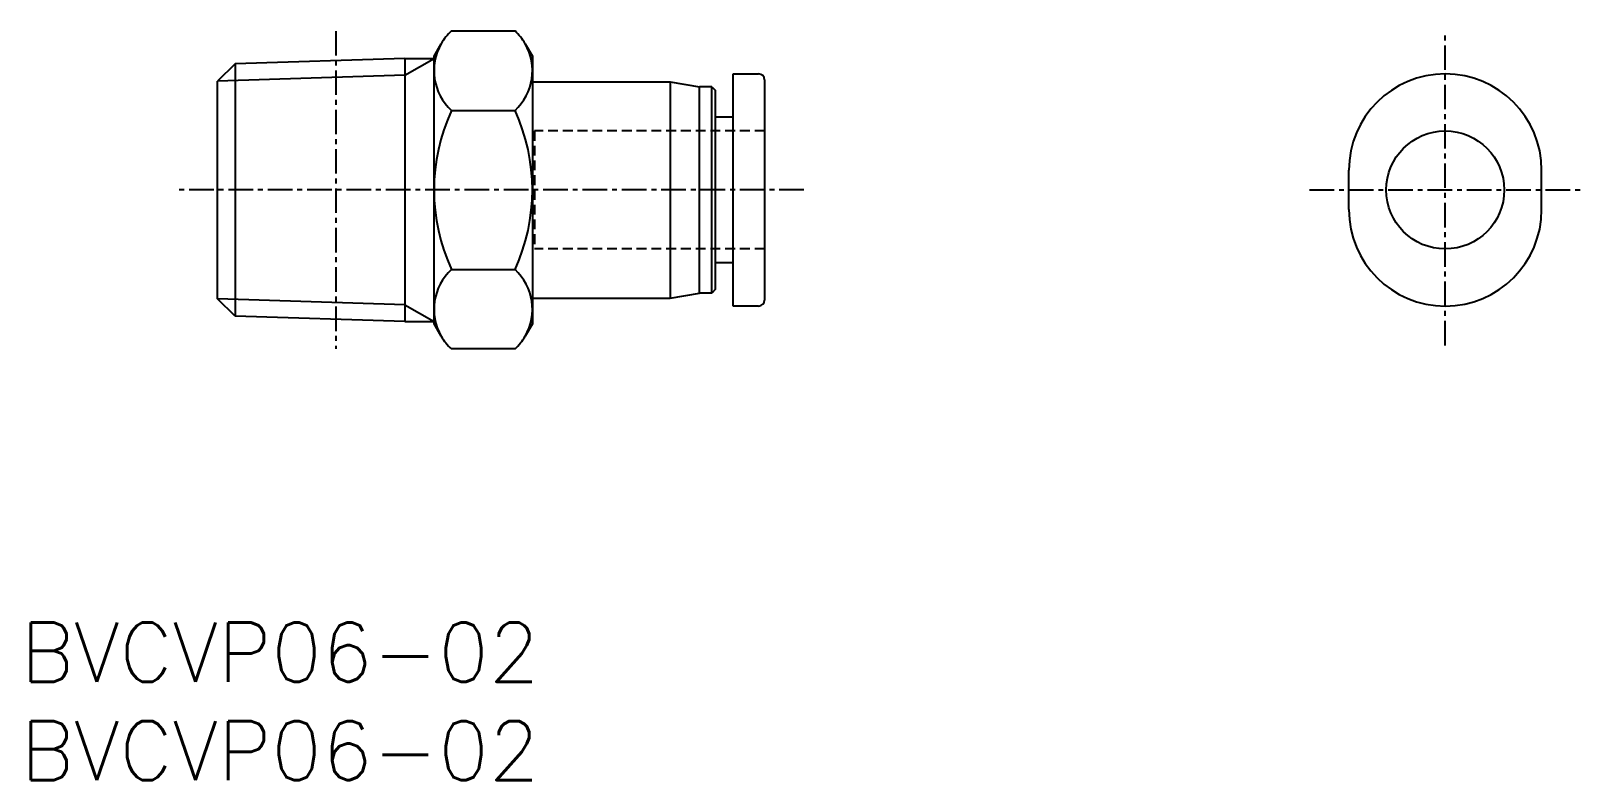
# Model space of a CAD drawing. Extents: x 0.5 to 79.3, y 0 to 38.1.
import ezdxf

# ---------------------------------------------------------------- set-up
doc = ezdxf.new("R2010")
doc.units = 0
doc.linetypes.add('CENTER', pattern=[2, 1.25, -0.25, 0.25, -0.25])
doc.linetypes.add('DASHED', pattern=[0.75, 0.5, -0.25])
doc.layers.get('0').update_dxf_attribs({"linetype": 'CONTINUOUS'})
doc.layers.add('CENTER', color=1, linetype='CENTER')
doc.styles.get("Standard").update_dxf_attribs({"font": 'txt.shx'})

# ---------------------------------------------------------------- blocks, each defined once
blk = doc.blocks.new('*U13')
at = {"color": 7, "linetype": 'CONTINUOUS'}
blk.add_text('BVCVP06-02', height=3, dxfattribs=at).set_placement((0, 0))
blk = doc.blocks.new('*U14')
at = {"color": 7, "linetype": 'CONTINUOUS'}
blk.add_text('BVCVP06-02', height=3, dxfattribs=at).set_placement((0, 5))

msp = doc.modelspace()

# ---------------------------------------------------------------- linework, layer by layer
at = {"color": 7, "linetype": 'CONTINUOUS'}
for p, q in [((21.884, 38.083), (25.116, 38.083)), ((21, 36.799), (21.369, 37.438)), ((25.631, 37.438), (26, 36.799)), ((10.884, 36.418), (10, 35.535)), ((19.517, 36.688), (10.884, 36.418)), ((10.884, 36.418), (10.884, 23.582)), ((19.517, 36.688), (19.517, 23.312)), ((19.517, 36.688), (21, 36.688)), ((21, 23.201), (21, 36.799)), ((26, 36.799), (26, 23.201)), ((10, 24.465), (10, 35.535)), ((26, 35.5), (33, 35.5)), ((33, 35.5), (33, 24.5)), ((33, 35.5), (34.5, 35.25)), ((36.2, 35.9), (37.5, 35.9)), ((36.2, 24.1), (36.2, 35.9)), ((37.8, 35.6), (37.8, 24.4)), ((35.125, 35.25), (34.5, 35.25)), ((34.5, 24.75), (34.5, 35.25)), ((35.125, 24.75), (35.125, 35.25)), ((35.125, 35.25), (35.3, 35.05)), ((35.3, 24.95), (35.3, 35.05)), ((21.884, 34.041), (25.116, 34.041)), ((36.2, 33.7), (35.3, 33.7)), ((67.5, 29), (67.5, 31)), ((77.3, 29), (77.3, 31)), ((36.2, 26.3), (35.3, 26.3)), ((21.884, 25.959), (25.116, 25.959)), ((10.884, 23.582), (10, 24.465)), ((26, 24.5), (33, 24.5)), ((33, 24.5), (34.5, 24.75)), ((35.125, 24.75), (34.5, 24.75)), ((35.3, 24.95), (35.125, 24.75)), ((37.5, 24.1), (36.2, 24.1)), ((19.517, 23.312), (10.884, 23.582)), ((19.517, 23.312), (21, 23.312)), ((21.369, 22.562), (21, 23.201)), ((26, 23.201), (25.631, 22.562)), ((25.116, 21.917), (21.884, 21.917))]:
    msp.add_line(p, q, dxfattribs=at)
at = {"color": 3, "linetype": 'CONTINUOUS'}
for p, q in [((19.517, 35.832), (21, 36.688)), ((19.517, 35.832), (10, 35.535)), ((19.517, 24.168), (10, 24.465)), ((19.517, 24.168), (21, 23.312))]:
    msp.add_line(p, q, dxfattribs=at)
at = {"color": 3, "linetype": 'DASHED'}
for p, q in [((26.1, 33), (26.1, 27)), ((37.8, 33), (26.1, 33)), ((37.8, 27), (26.1, 27))]:
    msp.add_line(p, q, dxfattribs=at)
at = {"color": 7, "linetype": 'CONTINUOUS'}
msp.add_circle((72.4, 30), 3, dxfattribs=at)
for centre, radius, start, end in [((23.751, 36.062), 2.751, 132.73444, 150), ((23.249, 36.062), 2.751, 30, 47.26556), ((23.751, 36.062), 2.751, 150, 227.26556), ((23.249, 36.062), 2.751, 312.73444, 30), ((37.5, 35.6), 0.3, 0, 90), ((72.4, 31), 4.9, 0, 180), ((30.678, 30), 9.678, 155.31796, 204.68204), ((16.322, 30), 9.678, 335.31796, 24.68204), ((72.4, 29), 4.9, 180, 0), ((23.751, 23.938), 2.751, 132.73444, 210), ((23.249, 23.938), 2.751, 330, 47.26556), ((37.5, 24.4), 0.3, 270, 0), ((23.751, 23.938), 2.751, 210, 227.26556), ((23.249, 23.938), 2.751, 312.73444, 330)]:
    msp.add_arc(centre, radius, start, end, dxfattribs=at)
at = {"layer": 'CENTER', "color": 1, "linetype": 'CENTER'}
for p, q in [((16.01, 38.079), (16.01, 21.921)), ((72.4, 22.1), (72.4, 37.9)), ((39.8, 30), (8, 30)), ((65.5, 30), (79.3, 30))]:
    msp.add_line(p, q, dxfattribs=at)

# ---------------------------------------------------------------- block references
at = {"color": 7, "linetype": 'CONTINUOUS'}
for name in ['*U14', '*U13']:
    msp.add_blockref(name, (0, 0), dxfattribs=at)

doc.saveas('drawing.dxf')
